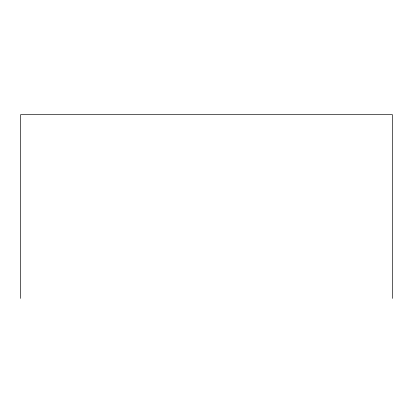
<?xml version="1.0" encoding="UTF-8"?>
<svg xmlns="http://www.w3.org/2000/svg" width="413" height="413" viewBox="0 0 413 413"><rect width="100%" height="100%" fill="white"/><g stroke="black" fill="none" stroke-linecap="round" stroke-linejoin="round"><path stroke-width="0.62" d="M392.35 298.408L392.35 114.592L20.65 114.592L20.65 298.408"/></g></svg>
